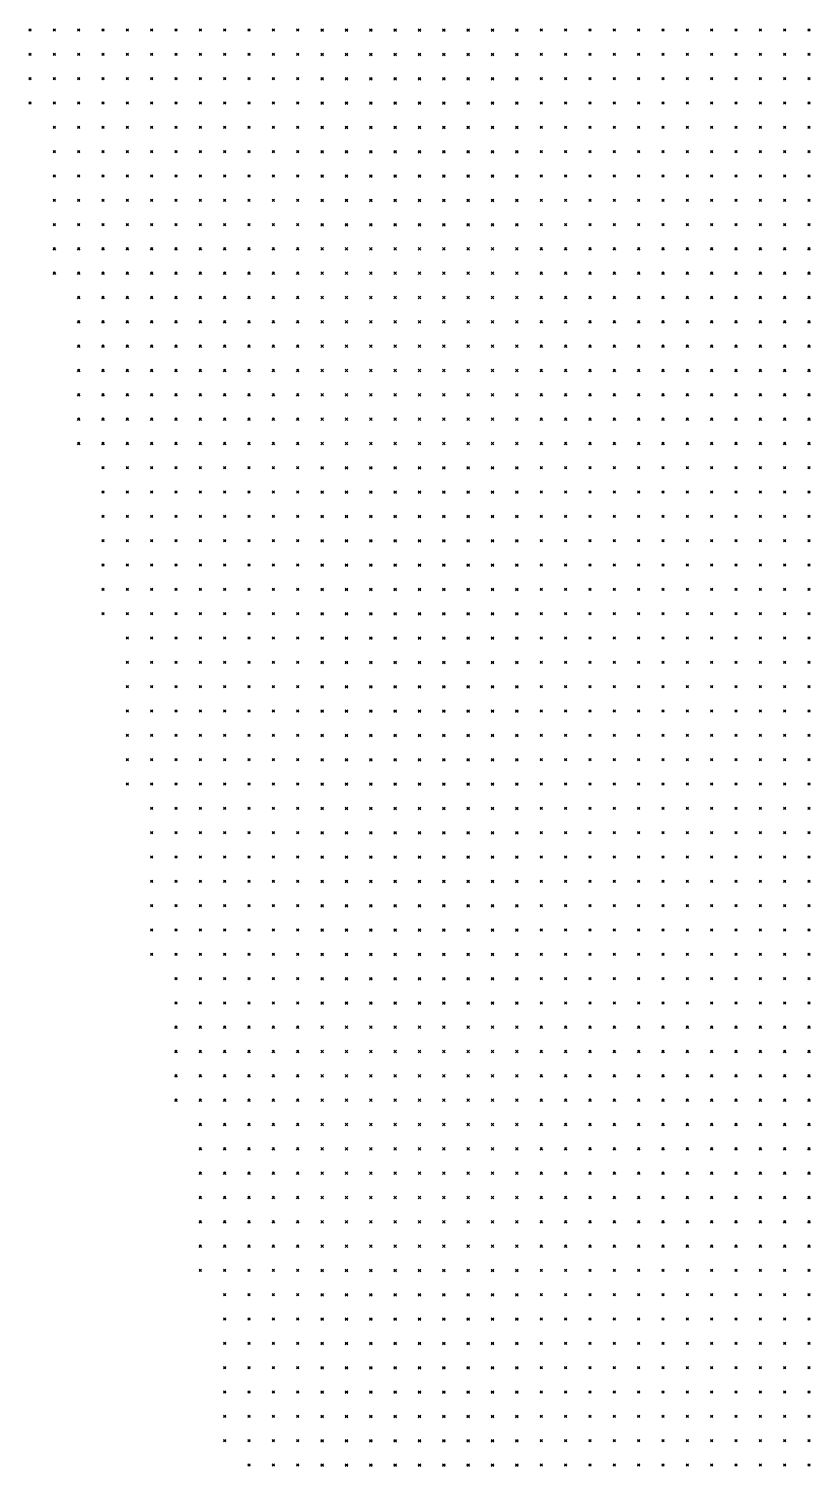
# Model space of a CAD drawing. Header units: metres. Extents: x 441556 to 446409, y 432338 to 461058.
# Drawn here: x 443757.1 to 443853.4, y 445835.1 to 446012.4 of the extents above; entities that cross this region are included whole.
import ezdxf

# ---------------------------------------------------------------- set-up
doc = ezdxf.new("R2010")
doc.units = ezdxf.units.M
doc.header["$MEASUREMENT"] = 0
doc.header["$PDMODE"] = 35
doc.header["$PDSIZE"] = 0.15
doc.layers.add('DTM-NOK-RevN_POINTS', color=91, linetype='Continuous')

msp = doc.modelspace()

# ---------------------------------------------------------------- linework, layer by layer
at = {"layer": 'DTM-NOK-RevN_POINTS'}
for p in [(443757.231, 446012.227, 509.871), (443760.231, 446012.227, 508.743), (443763.23, 446012.227, 507.299), (443766.229, 446012.227, 506.196), (443769.229, 446012.227, 505.015), (443772.228, 446012.227, 503.898), (443775.228, 446012.227, 502.722), (443778.227, 446012.227, 501.663), (443781.226, 446012.227, 500.538), (443784.226, 446012.227, 499.37), (443787.225, 446012.227, 498.247), (443790.224, 446012.227, 497.026), (443793.224, 446012.227, 495.836), (443796.223, 446012.227, 494.493), (443799.222, 446012.227, 492.962), (443802.222, 446012.227, 491.532), (443805.221, 446012.227, 489.977), (443808.221, 446012.227, 488.639), (443811.22, 446012.227, 486.495), (443814.219, 446012.227, 484.876), (443817.219, 446012.227, 482.985), (443820.218, 446012.227, 480.897), (443823.217, 446012.227, 479.196), (443826.217, 446012.227, 477.182), (443829.216, 446012.227, 475.378), (443832.215, 446012.227, 473.137), (443835.215, 446012.227, 471.103), (443838.214, 446012.227, 468.933), (443841.213, 446012.227, 466.57), (443844.213, 446012.227, 464.377), (443847.212, 446012.227, 462.078), (443850.212, 446012.227, 460.236), (443853.211, 446012.227, 458.035), (443757.231, 446009.228, 511.046), (443760.231, 446009.228, 509.607), (443763.23, 446009.228, 508.525), (443766.229, 446009.228, 507.433), (443769.229, 446009.228, 506.096), (443772.228, 446009.228, 505.018), (443775.228, 446009.228, 503.931), (443778.227, 446009.228, 502.755), (443781.226, 446009.228, 501.502), (443784.226, 446009.228, 500.57), (443787.225, 446009.228, 499.245), (443790.224, 446009.228, 497.905), (443793.224, 446009.228, 497.005), (443796.223, 446009.228, 495.258), (443799.222, 446009.228, 493.718), (443802.222, 446009.228, 492.207), (443805.221, 446009.228, 490.577), (443808.221, 446009.228, 488.926), (443811.22, 446009.228, 486.663), (443814.219, 446009.228, 485.121), (443817.219, 446009.228, 483.269), (443820.218, 446009.228, 480.88), (443823.217, 446009.228, 478.934), (443826.217, 446009.228, 477.022), (443829.216, 446009.228, 475.027), (443832.215, 446009.228, 472.675), (443835.215, 446009.228, 470.542), (443838.214, 446009.228, 468.446), (443841.213, 446009.228, 466.093), (443844.213, 446009.228, 463.56), (443847.212, 446009.228, 461.306), (443850.212, 446009.228, 459.38), (443853.211, 446009.228, 457.305), (443757.231, 446006.229, 512.145), (443760.231, 446006.229, 510.664), (443763.23, 446006.229, 509.585), (443766.229, 446006.229, 508.401), (443769.229, 446006.229, 507.219), (443772.228, 446006.229, 506.108), (443775.228, 446006.229, 505.003), (443778.227, 446006.229, 503.886), (443781.226, 446006.229, 502.619), (443784.226, 446006.229, 501.576), (443787.225, 446006.229, 500.472), (443790.224, 446006.229, 498.998), (443793.224, 446006.229, 497.585), (443796.223, 446006.229, 496.061), (443799.222, 446006.229, 494.324), (443802.222, 446006.229, 492.639), (443805.221, 446006.229, 490.912), (443808.221, 446006.229, 489.166), (443811.22, 446006.229, 486.92), (443814.219, 446006.229, 485.383), (443817.219, 446006.229, 483.498), (443820.218, 446006.229, 481.087), (443823.217, 446006.229, 478.966), (443826.217, 446006.229, 476.832), (443829.216, 446006.229, 474.676), (443832.215, 446006.229, 472.268), (443835.215, 446006.229, 470.014), (443838.214, 446006.229, 467.744), (443841.213, 446006.229, 465.209), (443844.213, 446006.229, 462.667), (443847.212, 446006.229, 460.389), (443850.212, 446006.229, 458.515), (443853.211, 446006.229, 456.557), (443757.231, 446003.229, 513.559), (443760.231, 446003.229, 511.793), (443763.23, 446003.229, 510.556), (443766.229, 446003.229, 509.449), (443769.229, 446003.229, 508.33), (443772.228, 446003.229, 507.179), (443775.228, 446003.229, 506.035), (443778.227, 446003.229, 504.945), (443781.226, 446003.229, 503.72), (443784.226, 446003.229, 502.557), (443787.225, 446003.229, 501.325), (443790.224, 446003.229, 499.772), (443793.224, 446003.229, 498.429), (443796.223, 446003.229, 496.91), (443799.222, 446003.229, 495.038), (443802.222, 446003.229, 493.386), (443805.221, 446003.229, 491.506), (443808.221, 446003.229, 489.769), (443811.22, 446003.229, 487.63), (443814.219, 446003.229, 485.487), (443817.219, 446003.229, 483.418), (443820.218, 446003.229, 481.226), (443823.217, 446003.229, 479.025), (443826.217, 446003.229, 476.757), (443829.216, 446003.229, 474.715), (443832.215, 446003.229, 472.035), (443835.215, 446003.229, 469.643), (443838.214, 446003.229, 467.161), (443841.213, 446003.229, 464.519), (443844.213, 446003.229, 462.025), (443847.212, 446003.229, 459.888), (443850.212, 446003.229, 458.216), (443853.211, 446003.229, 456.122), (443760.231, 446000.23, 513.212), (443763.23, 446000.23, 511.887), (443766.229, 446000.23, 510.633), (443769.229, 446000.23, 509.341), (443772.228, 446000.23, 508.205), (443775.228, 446000.23, 506.937), (443778.227, 446000.23, 505.771), (443781.226, 446000.23, 504.63), (443784.226, 446000.23, 503.476), (443787.225, 446000.23, 502.11), (443790.224, 446000.23, 500.657), (443793.224, 446000.23, 499.185), (443796.223, 446000.23, 497.647), (443799.222, 446000.23, 495.781), (443802.222, 446000.23, 494.092), (443805.221, 446000.23, 491.975), (443808.221, 446000.23, 490.077), (443811.22, 446000.23, 488.019), (443814.219, 446000.23, 485.758), (443817.219, 446000.23, 483.553), (443820.218, 446000.23, 481.295), (443823.217, 446000.23, 478.831), (443826.217, 446000.23, 476.622), (443829.216, 446000.23, 474.542), (443832.215, 446000.23, 472.096), (443835.215, 446000.23, 469.536), (443838.214, 446000.23, 466.876), (443841.213, 446000.23, 464.455), (443844.213, 446000.23, 462.376), (443847.212, 446000.23, 460.416), (443850.212, 446000.23, 458.61), (443853.211, 446000.23, 456.52), (443760.231, 445997.231, 514.595), (443763.23, 445997.231, 513.112), (443766.229, 445997.231, 511.934), (443769.229, 445997.231, 510.432), (443772.228, 445997.231, 509.326), (443775.228, 445997.231, 507.865), (443778.227, 445997.231, 506.576), (443781.226, 445997.231, 505.411), (443784.226, 445997.231, 504.274), (443787.225, 445997.231, 502.848), (443790.224, 445997.231, 501.304), (443793.224, 445997.231, 499.915), (443796.223, 445997.231, 498.094), (443799.222, 445997.231, 496.442), (443802.222, 445997.231, 494.737), (443805.221, 445997.231, 492.76), (443808.221, 445997.231, 490.5), (443811.22, 445997.231, 488.261), (443814.219, 445997.231, 486.26), (443817.219, 445997.231, 483.781), (443820.218, 445997.231, 481.503), (443823.217, 445997.231, 479.146), (443826.217, 445997.231, 476.747), (443829.216, 445997.231, 474.704), (443832.215, 445997.231, 472.246), (443835.215, 445997.231, 469.625), (443838.214, 445997.231, 467.103), (443841.213, 445997.231, 464.843), (443844.213, 445997.231, 462.952), (443847.212, 445997.231, 460.844), (443850.212, 445997.231, 458.82), (443853.211, 445997.231, 456.596), (443760.231, 445994.231, 515.494), (443763.23, 445994.231, 514.115), (443766.229, 445994.231, 512.743), (443769.229, 445994.231, 511.398), (443772.228, 445994.231, 510.045), (443775.228, 445994.231, 508.634), (443778.227, 445994.231, 507.387), (443781.226, 445994.231, 506.137), (443784.226, 445994.231, 504.795), (443787.225, 445994.231, 503.289), (443790.224, 445994.231, 501.868), (443793.224, 445994.231, 500.488), (443796.223, 445994.231, 498.899), (443799.222, 445994.231, 497.134), (443802.222, 445994.231, 495.301), (443805.221, 445994.231, 493.113), (443808.221, 445994.231, 491.103), (443811.22, 445994.231, 489.035), (443814.219, 445994.231, 486.511), (443817.219, 445994.231, 484.216), (443820.218, 445994.231, 481.994), (443823.217, 445994.231, 479.462), (443826.217, 445994.231, 476.917), (443829.216, 445994.231, 474.758), (443832.215, 445994.231, 472.171), (443835.215, 445994.231, 469.888), (443838.214, 445994.231, 467.755), (443841.213, 445994.231, 465.503), (443844.213, 445994.231, 463.224), (443847.212, 445994.231, 461.057), (443850.212, 445994.231, 458.939), (443853.211, 445994.231, 456.509), (443760.231, 445991.232, 516.494), (443763.23, 445991.232, 514.933), (443766.229, 445991.232, 513.545), (443769.229, 445991.232, 511.999), (443772.228, 445991.232, 510.707), (443775.228, 445991.232, 509.273), (443778.227, 445991.232, 507.918), (443781.226, 445991.232, 506.828), (443784.226, 445991.232, 505.475), (443787.225, 445991.232, 503.82), (443790.224, 445991.232, 502.22), (443793.224, 445991.232, 500.834), (443796.223, 445991.232, 499.553), (443799.222, 445991.232, 497.641), (443802.222, 445991.232, 495.894), (443805.221, 445991.232, 493.757), (443808.221, 445991.232, 491.624), (443811.22, 445991.232, 489.614), (443814.219, 445991.232, 486.974), (443817.219, 445991.232, 484.8), (443820.218, 445991.232, 482.403), (443823.217, 445991.232, 479.831), (443826.217, 445991.232, 477.032), (443829.216, 445991.232, 474.89), (443832.215, 445991.232, 472.173), (443835.215, 445991.232, 470.114), (443838.214, 445991.232, 467.932), (443841.213, 445991.232, 465.804), (443844.213, 445991.232, 463.636), (443847.212, 445991.232, 461.46), (443850.212, 445991.232, 459.26), (443853.211, 445991.232, 456.775), (443760.231, 445988.232, 517.282), (443763.23, 445988.232, 515.758), (443766.229, 445988.232, 514.278), (443769.229, 445988.232, 512.781), (443772.228, 445988.232, 511.229), (443775.228, 445988.232, 509.762), (443778.227, 445988.232, 508.575), (443781.226, 445988.232, 507.214), (443784.226, 445988.232, 505.804), (443787.225, 445988.232, 504.246), (443790.224, 445988.232, 502.566), (443793.224, 445988.232, 501.197), (443796.223, 445988.232, 499.838), (443799.222, 445988.232, 497.882), (443802.222, 445988.232, 495.941), (443805.221, 445988.232, 494.038), (443808.221, 445988.232, 491.959), (443811.22, 445988.232, 489.517), (443814.219, 445988.232, 487.363), (443817.219, 445988.232, 485.157), (443820.218, 445988.232, 482.605), (443823.217, 445988.232, 479.833), (443826.217, 445988.232, 477.173), (443829.216, 445988.232, 475.067), (443832.215, 445988.232, 472.494), (443835.215, 445988.232, 470.399), (443838.214, 445988.232, 468.162), (443841.213, 445988.232, 466.126), (443844.213, 445988.232, 463.975), (443847.212, 445988.232, 461.591), (443850.212, 445988.232, 459.416), (443853.211, 445988.232, 457.11), (443760.231, 445985.233, 517.917), (443763.23, 445985.233, 516.219), (443766.229, 445985.233, 514.882), (443769.229, 445985.233, 513.269), (443772.228, 445985.233, 511.827), (443775.228, 445985.233, 510.376), (443778.227, 445985.233, 509.08), (443781.226, 445985.233, 507.592), (443784.226, 445985.233, 506.169), (443787.225, 445985.233, 504.665), (443790.224, 445985.233, 502.992), (443793.224, 445985.233, 501.466), (443796.223, 445985.233, 499.799), (443799.222, 445985.233, 497.907), (443802.222, 445985.233, 496.055), (443805.221, 445985.233, 493.838), (443808.221, 445985.233, 491.403), (443811.22, 445985.233, 489.299), (443814.219, 445985.233, 487.392), (443817.219, 445985.233, 485.161), (443820.218, 445985.233, 482.849), (443823.217, 445985.233, 479.951), (443826.217, 445985.233, 477.419), (443829.216, 445985.233, 475.222), (443832.215, 445985.233, 472.695), (443835.215, 445985.233, 470.546), (443838.214, 445985.233, 468.13), (443841.213, 445985.233, 466.239), (443844.213, 445985.233, 464.105), (443847.212, 445985.233, 461.632), (443850.212, 445985.233, 459.489), (443853.211, 445985.233, 457.094), (443760.231, 445982.234, 518.292), (443763.23, 445982.234, 516.724), (443766.229, 445982.234, 515.323), (443769.229, 445982.234, 513.711), (443772.228, 445982.234, 512.357), (443775.228, 445982.234, 510.895), (443778.227, 445982.234, 509.52), (443781.226, 445982.234, 507.798), (443784.226, 445982.234, 506.4), (443787.225, 445982.234, 505.046), (443790.224, 445982.234, 503.286), (443793.224, 445982.234, 501.46), (443796.223, 445982.234, 499.573), (443799.222, 445982.234, 497.954), (443802.222, 445982.234, 496.26), (443805.221, 445982.234, 494.395), (443808.221, 445982.234, 491.609), (443811.22, 445982.234, 489.367), (443814.219, 445982.234, 487.28), (443817.219, 445982.234, 485.147), (443820.218, 445982.234, 482.791), (443823.217, 445982.234, 479.748), (443826.217, 445982.234, 477.595), (443829.216, 445982.234, 475.378), (443832.215, 445982.234, 472.742), (443835.215, 445982.234, 470.464), (443838.214, 445982.234, 468.301), (443841.213, 445982.234, 466.191), (443844.213, 445982.234, 464.053), (443847.212, 445982.234, 461.692), (443850.212, 445982.234, 459.59), (443853.211, 445982.234, 457.185), (443763.23, 445979.234, 517.237), (443766.229, 445979.234, 515.769), (443769.229, 445979.234, 513.992), (443772.228, 445979.234, 512.528), (443775.228, 445979.234, 511.126), (443778.227, 445979.234, 509.735), (443781.226, 445979.234, 508.037), (443784.226, 445979.234, 506.623), (443787.225, 445979.234, 505.286), (443790.224, 445979.234, 503.329), (443793.224, 445979.234, 501.588), (443796.223, 445979.234, 499.233), (443799.222, 445979.234, 497.672), (443802.222, 445979.234, 495.891), (443805.221, 445979.234, 493.728), (443808.221, 445979.234, 491.677), (443811.22, 445979.234, 489.19), (443814.219, 445979.234, 486.852), (443817.219, 445979.234, 484.557), (443820.218, 445979.234, 482.453), (443823.217, 445979.234, 479.763), (443826.217, 445979.234, 477.541), (443829.216, 445979.234, 475.211), (443832.215, 445979.234, 472.702), (443835.215, 445979.234, 470.571), (443838.214, 445979.234, 468.289), (443841.213, 445979.234, 466.02), (443844.213, 445979.234, 463.986), (443847.212, 445979.234, 461.698), (443850.212, 445979.234, 459.482), (443853.211, 445979.234, 457.142), (443763.23, 445976.235, 517.764), (443766.229, 445976.235, 516.078), (443769.229, 445976.235, 514.437), (443772.228, 445976.235, 512.853), (443775.228, 445976.235, 511.259), (443778.227, 445976.235, 509.872), (443781.226, 445976.235, 508.319), (443784.226, 445976.235, 506.853), (443787.225, 445976.235, 505.205), (443790.224, 445976.235, 503.482), (443793.224, 445976.235, 501.615), (443796.223, 445976.235, 499.096), (443799.222, 445976.235, 497.326), (443802.222, 445976.235, 495.259), (443805.221, 445976.235, 492.446), (443808.221, 445976.235, 491.132), (443811.22, 445976.235, 488.648), (443814.219, 445976.235, 486.172), (443817.219, 445976.235, 484.089), (443820.218, 445976.235, 481.924), (443823.217, 445976.235, 479.458), (443826.217, 445976.235, 477.235), (443829.216, 445976.235, 474.874), (443832.215, 445976.235, 472.486), (443835.215, 445976.235, 470.509), (443838.214, 445976.235, 468.345), (443841.213, 445976.235, 465.815), (443844.213, 445976.235, 463.881), (443847.212, 445976.235, 461.599), (443850.212, 445976.235, 459.404), (443853.211, 445976.235, 457.258), (443763.23, 445973.236, 518.071), (443766.229, 445973.236, 516.719), (443769.229, 445973.236, 514.864), (443772.228, 445973.236, 513.239), (443775.228, 445973.236, 511.526), (443778.227, 445973.236, 510.007), (443781.226, 445973.236, 508.332), (443784.226, 445973.236, 506.706), (443787.225, 445973.236, 504.993), (443790.224, 445973.236, 503.391), (443793.224, 445973.236, 501.25), (443796.223, 445973.236, 498.843), (443799.222, 445973.236, 496.894), (443802.222, 445973.236, 494.489), (443805.221, 445973.236, 492.22), (443808.221, 445973.236, 489.953), (443811.22, 445973.236, 488.194), (443814.219, 445973.236, 485.608), (443817.219, 445973.236, 483.369), (443820.218, 445973.236, 481.413), (443823.217, 445973.236, 479.048), (443826.217, 445973.236, 476.675), (443829.216, 445973.236, 474.209), (443832.215, 445973.236, 472.033), (443835.215, 445973.236, 469.935), (443838.214, 445973.236, 467.591), (443841.213, 445973.236, 465.565), (443844.213, 445973.236, 463.602), (443847.212, 445973.236, 461.444), (443850.212, 445973.236, 459.16), (443853.211, 445973.236, 457.036), (443763.23, 445970.236, 518.487), (443766.229, 445970.236, 516.632), (443769.229, 445970.236, 515.011), (443772.228, 445970.236, 513.346), (443775.228, 445970.236, 511.572), (443778.227, 445970.236, 509.69), (443781.226, 445970.236, 508.249), (443784.226, 445970.236, 506.539), (443787.225, 445970.236, 504.755), (443790.224, 445970.236, 502.997), (443793.224, 445970.236, 501.506), (443796.223, 445970.236, 498.979), (443799.222, 445970.236, 496.288), (443802.222, 445970.236, 493.93), (443805.221, 445970.236, 491.409), (443808.221, 445970.236, 489.11), (443811.22, 445970.236, 487.018), (443814.219, 445970.236, 484.973), (443817.219, 445970.236, 482.607), (443820.218, 445970.236, 480.496), (443823.217, 445970.236, 478.348), (443826.217, 445970.236, 475.961), (443829.216, 445970.236, 473.717), (443832.215, 445970.236, 471.548), (443835.215, 445970.236, 469.276), (443838.214, 445970.236, 467.026), (443841.213, 445970.236, 464.986), (443844.213, 445970.236, 462.979), (443847.212, 445970.236, 460.995), (443850.212, 445970.236, 458.843), (443853.211, 445970.236, 456.64), (443763.23, 445967.237, 518.493), (443766.229, 445967.237, 516.933), (443769.229, 445967.237, 514.674), (443772.228, 445967.237, 513.013), (443775.228, 445967.237, 511.399), (443778.227, 445967.237, 509.821), (443781.226, 445967.237, 508.036), (443784.226, 445967.237, 506.265), (443787.225, 445967.237, 504.553), (443790.224, 445967.237, 502.78), (443793.224, 445967.237, 500.987), (443796.223, 445967.237, 498.535), (443799.222, 445967.237, 496.157), (443802.222, 445967.237, 493.293), (443805.221, 445967.237, 490.734), (443808.221, 445967.237, 488.664), (443811.22, 445967.237, 486.701), (443814.219, 445967.237, 484.77), (443817.219, 445967.237, 482.392), (443820.218, 445967.237, 479.913), (443823.217, 445967.237, 477.801), (443826.217, 445967.237, 475.37), (443829.216, 445967.237, 473.087), (443832.215, 445967.237, 470.938), (443835.215, 445967.237, 468.913), (443838.214, 445967.237, 466.586), (443841.213, 445967.237, 464.613), (443844.213, 445967.237, 462.361), (443847.212, 445967.237, 460.226), (443850.212, 445967.237, 458.158), (443853.211, 445967.237, 455.893), (443763.23, 445964.238, 517.968), (443766.229, 445964.238, 516.271), (443769.229, 445964.238, 514.346), (443772.228, 445964.238, 512.76), (443775.228, 445964.238, 511.241), (443778.227, 445964.238, 509.682), (443781.226, 445964.238, 507.851), (443784.226, 445964.238, 506.1), (443787.225, 445964.238, 504.461), (443790.224, 445964.238, 502.708), (443793.224, 445964.238, 500.417), (443796.223, 445964.238, 498.216), (443799.222, 445964.238, 495.866), (443802.222, 445964.238, 492.873), (443805.221, 445964.238, 490.257), (443808.221, 445964.238, 488.452), (443811.22, 445964.238, 486.713), (443814.219, 445964.238, 484.38), (443817.219, 445964.238, 481.71), (443820.218, 445964.238, 479.134), (443823.217, 445964.238, 477.285), (443826.217, 445964.238, 474.72), (443829.216, 445964.238, 472.522), (443832.215, 445964.238, 470.585), (443835.215, 445964.238, 468.584), (443838.214, 445964.238, 466.174), (443841.213, 445964.238, 463.915), (443844.213, 445964.238, 461.626), (443847.212, 445964.238, 459.155), (443850.212, 445964.238, 456.878), (443853.211, 445964.238, 454.555), (443763.23, 445961.238, 517.294), (443766.229, 445961.238, 515.862), (443769.229, 445961.238, 514.329), (443772.228, 445961.238, 512.644), (443775.228, 445961.238, 510.913), (443778.227, 445961.238, 509.334), (443781.226, 445961.238, 507.717), (443784.226, 445961.238, 506.038), (443787.225, 445961.238, 504.507), (443790.224, 445961.238, 502.846), (443793.224, 445961.238, 500.347), (443796.223, 445961.238, 498.396), (443799.222, 445961.238, 496.078), (443802.222, 445961.238, 493.639), (443805.221, 445961.238, 490.933), (443808.221, 445961.238, 488.897), (443811.22, 445961.238, 486.778), (443814.219, 445961.238, 484.466), (443817.219, 445961.238, 482.012), (443820.218, 445961.238, 479.291), (443823.217, 445961.238, 477.35), (443826.217, 445961.238, 474.388), (443829.216, 445961.238, 472.165), (443832.215, 445961.238, 470.17), (443835.215, 445961.238, 468.096), (443838.214, 445961.238, 465.465), (443841.213, 445961.238, 463.184), (443844.213, 445961.238, 460.826), (443847.212, 445961.238, 458.285), (443850.212, 445961.238, 455.992), (443853.211, 445961.238, 453.638), (443766.229, 445958.239, 515.517), (443769.229, 445958.239, 514.062), (443772.228, 445958.239, 512.59), (443775.228, 445958.239, 510.724), (443778.227, 445958.239, 509.191), (443781.226, 445958.239, 507.617), (443784.226, 445958.239, 506.066), (443787.225, 445958.239, 504.539), (443790.224, 445958.239, 502.774), (443793.224, 445958.239, 500.707), (443796.223, 445958.239, 498.878), (443799.222, 445958.239, 497.122), (443802.222, 445958.239, 495.005), (443805.221, 445958.239, 492.293), (443808.221, 445958.239, 490.687), (443811.22, 445958.239, 489.118), (443814.219, 445958.239, 484.533), (443817.219, 445958.239, 482.756), (443820.218, 445958.239, 479.801), (443823.217, 445958.239, 477.468), (443826.217, 445958.239, 474.79), (443829.216, 445958.239, 472.242), (443832.215, 445958.239, 469.948), (443835.215, 445958.239, 467.73), (443838.214, 445958.239, 465.244), (443841.213, 445958.239, 462.851), (443844.213, 445958.239, 460.689), (443847.212, 445958.239, 458.198), (443850.212, 445958.239, 455.867), (443853.211, 445958.239, 453.511), (443766.229, 445955.24, 515.137), (443769.229, 445955.24, 513.661), (443772.228, 445955.24, 512.221), (443775.228, 445955.24, 510.741), (443778.227, 445955.24, 509.351), (443781.226, 445955.24, 508.006), (443784.226, 445955.24, 506.541), (443787.225, 445955.24, 505.17), (443790.224, 445955.24, 503.803), (443793.224, 445955.24, 501.901), (443796.223, 445955.24, 499.637), (443799.222, 445955.24, 497.848), (443802.222, 445955.24, 496.168), (443805.221, 445955.24, 494.207), (443808.221, 445955.24, 492.11), (443811.22, 445955.24, 490.26), (443814.219, 445955.24, 487.616), (443817.219, 445955.24, 483.418), (443820.218, 445955.24, 481.143), (443823.217, 445955.24, 478.167), (443826.217, 445955.24, 475.425), (443829.216, 445955.24, 472.742), (443832.215, 445955.24, 470.173), (443835.215, 445955.24, 468.122), (443838.214, 445955.24, 465.359), (443841.213, 445955.24, 462.95), (443844.213, 445955.24, 460.626), (443847.212, 445955.24, 458.257), (443850.212, 445955.24, 455.946), (443853.211, 445955.24, 453.703), (443766.229, 445952.24, 514.734), (443769.229, 445952.24, 513.636), (443772.228, 445952.24, 512.646), (443775.228, 445952.24, 511.432), (443778.227, 445952.24, 510.198), (443781.226, 445952.24, 508.663), (443784.226, 445952.24, 507.265), (443787.225, 445952.24, 505.715), (443790.224, 445952.24, 504.611), (443793.224, 445952.24, 502.93), (443796.223, 445952.24, 500.349), (443799.222, 445952.24, 498.484), (443802.222, 445952.24, 497.014), (443805.221, 445952.24, 495.077), (443808.221, 445952.24, 493.106), (443811.22, 445952.24, 490.721), (443814.219, 445952.24, 487.411), (443817.219, 445952.24, 484.454), (443820.218, 445952.24, 482.064), (443823.217, 445952.24, 478.867), (443826.217, 445952.24, 476.265), (443829.216, 445952.24, 473.304), (443832.215, 445952.24, 470.624), (443835.215, 445952.24, 468.312), (443838.214, 445952.24, 465.661), (443841.213, 445952.24, 463.344), (443844.213, 445952.24, 460.939), (443847.212, 445952.24, 458.486), (443850.212, 445952.24, 456.215), (443853.211, 445952.24, 453.921), (443766.229, 445949.241, 515.385), (443769.229, 445949.241, 514.6), (443772.228, 445949.241, 513.449), (443775.228, 445949.241, 512.251), (443778.227, 445949.241, 511.22), (443781.226, 445949.241, 510.063), (443784.226, 445949.241, 508.679), (443787.225, 445949.241, 506.899), (443790.224, 445949.241, 505.515), (443793.224, 445949.241, 503.605), (443796.223, 445949.241, 501.22), (443799.222, 445949.241, 499.647), (443802.222, 445949.241, 497.813), (443805.221, 445949.241, 495.766), (443808.221, 445949.241, 493.97), (443811.22, 445949.241, 491.218), (443814.219, 445949.241, 488.149), (443817.219, 445949.241, 484.753), (443820.218, 445949.241, 482.034), (443823.217, 445949.241, 479.125), (443826.217, 445949.241, 476.905), (443829.216, 445949.241, 474.211), (443832.215, 445949.241, 471.095), (443835.215, 445949.241, 468.338), (443838.214, 445949.241, 466.091), (443841.213, 445949.241, 463.719), (443844.213, 445949.241, 461.441), (443847.212, 445949.241, 458.71), (443850.212, 445949.241, 456.391), (443853.211, 445949.241, 453.846), (443766.229, 445946.241, 516.785), (443769.229, 445946.241, 516.358), (443772.228, 445946.241, 515.424), (443775.228, 445946.241, 513.588), (443778.227, 445946.241, 512.694), (443781.226, 445946.241, 511.488), (443784.226, 445946.241, 510.129), (443787.225, 445946.241, 508.418), (443790.224, 445946.241, 506.796), (443793.224, 445946.241, 504.885), (443796.223, 445946.241, 502.653), (443799.222, 445946.241, 500.582), (443802.222, 445946.241, 498.578), (443805.221, 445946.241, 496.506), (443808.221, 445946.241, 494.816), (443811.22, 445946.241, 492.069), (443814.219, 445946.241, 488.71), (443817.219, 445946.241, 485.498), (443820.218, 445946.241, 482.612), (443823.217, 445946.241, 479.327), (443826.217, 445946.241, 477.159), (443829.216, 445946.241, 474.724), (443832.215, 445946.241, 471.694), (443835.215, 445946.241, 468.979), (443838.214, 445946.241, 466.401), (443841.213, 445946.241, 463.979), (443844.213, 445946.241, 461.485), (443847.212, 445946.241, 458.925), (443850.212, 445946.241, 456.81), (443853.211, 445946.241, 454.264), (443766.229, 445943.242, 518.406), (443769.229, 445943.242, 517.767), (443772.228, 445943.242, 516.975), (443775.228, 445943.242, 515.495), (443778.227, 445943.242, 514.356), (443781.226, 445943.242, 513.056), (443784.226, 445943.242, 511.523), (443787.225, 445943.242, 509.626), (443790.224, 445943.242, 507.864), (443793.224, 445943.242, 505.97), (443796.223, 445943.242, 504.066), (443799.222, 445943.242, 501.472), (443802.222, 445943.242, 499.453), (443805.221, 445943.242, 497.649), (443808.221, 445943.242, 495.371), (443811.22, 445943.242, 493.195), (443814.219, 445943.242, 490.628), (443817.219, 445943.242, 486.741), (443820.218, 445943.242, 483.448), (443823.217, 445943.242, 480.747), (443826.217, 445943.242, 477.18), (443829.216, 445943.242, 475.004), (443832.215, 445943.242, 471.901), (443835.215, 445943.242, 469.273), (443838.214, 445943.242, 466.609), (443841.213, 445943.242, 464.025), (443844.213, 445943.242, 461.469), (443847.212, 445943.242, 458.951), (443850.212, 445943.242, 456.778), (443853.211, 445943.242, 454.193), (443766.229, 445940.243, 519.512), (443769.229, 445940.243, 518.89), (443772.228, 445940.243, 517.905), (443775.228, 445940.243, 516.732), (443778.227, 445940.243, 515.584), (443781.226, 445940.243, 514.133), (443784.226, 445940.243, 512.426), (443787.225, 445940.243, 510.584), (443790.224, 445940.243, 508.634), (443793.224, 445940.243, 506.56), (443796.223, 445940.243, 504.58), (443799.222, 445940.243, 502.469), (443802.222, 445940.243, 500.202), (443805.221, 445940.243, 498.027), (443808.221, 445940.243, 496.008), (443811.22, 445940.243, 493.442), (443814.219, 445940.243, 490.874), (443817.219, 445940.243, 487.05), (443820.218, 445940.243, 484.42), (443823.217, 445940.243, 480.967), (443826.217, 445940.243, 477.303), (443829.216, 445940.243, 475.102), (443832.215, 445940.243, 472.361), (443835.215, 445940.243, 469.594), (443838.214, 445940.243, 466.681), (443841.213, 445940.243, 464.006), (443844.213, 445940.243, 461.546), (443847.212, 445940.243, 458.805), (443850.212, 445940.243, 456.419), (443853.211, 445940.243, 453.87), (443769.229, 445937.243, 519.737), (443772.228, 445937.243, 518.708), (443775.228, 445937.243, 517.543), (443778.227, 445937.243, 516.341), (443781.226, 445937.243, 514.723), (443784.226, 445937.243, 513.142), (443787.225, 445937.243, 511.412), (443790.224, 445937.243, 509.227), (443793.224, 445937.243, 507.481), (443796.223, 445937.243, 505.007), (443799.222, 445937.243, 502.62), (443802.222, 445937.243, 500.707), (443805.221, 445937.243, 498.577), (443808.221, 445937.243, 496.506), (443811.22, 445937.243, 494.149), (443814.219, 445937.243, 491.496), (443817.219, 445937.243, 488.004), (443820.218, 445937.243, 484.857), (443823.217, 445937.243, 481.503), (443826.217, 445937.243, 478.082), (443829.216, 445937.243, 476.068), (443832.215, 445937.243, 473.047), (443835.215, 445937.243, 470.108), (443838.214, 445937.243, 467.021), (443841.213, 445937.243, 464.351), (443844.213, 445937.243, 461.564), (443847.212, 445937.243, 458.709), (443850.212, 445937.243, 456.1), (443853.211, 445937.243, 453.327), (443769.229, 445934.244, 520.481), (443772.228, 445934.244, 519.341), (443775.228, 445934.244, 518.038), (443778.227, 445934.244, 516.486), (443781.226, 445934.244, 514.889), (443784.226, 445934.244, 513.429), (443787.225, 445934.244, 511.8), (443790.224, 445934.244, 509.95), (443793.224, 445934.244, 508.301), (443796.223, 445934.244, 505.311), (443799.222, 445934.244, 502.748), (443802.222, 445934.244, 500.745), (443805.221, 445934.244, 498.716), (443808.221, 445934.244, 496.58), (443811.22, 445934.244, 494.321), (443814.219, 445934.244, 491.576), (443817.219, 445934.244, 488.923), (443820.218, 445934.244, 485.864), (443823.217, 445934.244, 482.758), (443826.217, 445934.244, 479.631), (443829.216, 445934.244, 476.886), (443832.215, 445934.244, 472.983), (443835.215, 445934.244, 470.099), (443838.214, 445934.244, 467.335), (443841.213, 445934.244, 464.36), (443844.213, 445934.244, 461.441), (443847.212, 445934.244, 458.591), (443850.212, 445934.244, 455.895), (443853.211, 445934.244, 453.093), (443769.229, 445931.245, 520.785), (443772.228, 445931.245, 519.517), (443775.228, 445931.245, 517.995), (443778.227, 445931.245, 516.302), (443781.226, 445931.245, 514.7), (443784.226, 445931.245, 513.038), (443787.225, 445931.245, 511.346), (443790.224, 445931.245, 509.619), (443793.224, 445931.245, 507.974), (443796.223, 445931.245, 505.483), (443799.222, 445931.245, 502.982), (443802.222, 445931.245, 500.78), (443805.221, 445931.245, 498.568), (443808.221, 445931.245, 496.521), (443811.22, 445931.245, 494.577), (443814.219, 445931.245, 491.922), (443817.219, 445931.245, 489.084), (443820.218, 445931.245, 486.683), (443823.217, 445931.245, 484.153), (443826.217, 445931.245, 480.425), (443829.216, 445931.245, 476.717), (443832.215, 445931.245, 473.468), (443835.215, 445931.245, 470.221), (443838.214, 445931.245, 467.414), (443841.213, 445931.245, 464.741), (443844.213, 445931.245, 461.773), (443847.212, 445931.245, 458.597), (443850.212, 445931.245, 455.721), (443853.211, 445931.245, 452.776), (443769.229, 445928.245, 520.5), (443772.228, 445928.245, 518.974), (443775.228, 445928.245, 517.262), (443778.227, 445928.245, 515.522), (443781.226, 445928.245, 513.929), (443784.226, 445928.245, 512.316), (443787.225, 445928.245, 510.65), (443790.224, 445928.245, 508.928), (443793.224, 445928.245, 507.166), (443796.223, 445928.245, 504.964), (443799.222, 445928.245, 502.65), (443802.222, 445928.245, 500.245), (443805.221, 445928.245, 497.78), (443808.221, 445928.245, 495.863), (443811.22, 445928.245, 494.101), (443814.219, 445928.245, 492.23), (443817.219, 445928.245, 489.475), (443820.218, 445928.245, 486.94), (443823.217, 445928.245, 484.13), (443826.217, 445928.245, 480.538), (443829.216, 445928.245, 477.526), (443832.215, 445928.245, 474.332), (443835.215, 445928.245, 470.489), (443838.214, 445928.245, 467.163), (443841.213, 445928.245, 464.815), (443844.213, 445928.245, 462.279), (443847.212, 445928.245, 458.674), (443850.212, 445928.245, 455.775), (443853.211, 445928.245, 453.047), (443769.229, 445925.246, 520.135), (443772.228, 445925.246, 518.415), (443775.228, 445925.246, 516.432), (443778.227, 445925.246, 514.586), (443781.226, 445925.246, 512.775), (443784.226, 445925.246, 511.013), (443787.225, 445925.246, 509.462), (443790.224, 445925.246, 507.838), (443793.224, 445925.246, 505.991), (443796.223, 445925.246, 503.834), (443799.222, 445925.246, 501.953), (443802.222, 445925.246, 499.489), (443805.221, 445925.246, 497.351), (443808.221, 445925.246, 495.351), (443811.22, 445925.246, 493.246), (443814.219, 445925.246, 491.336), (443817.219, 445925.246, 489.304), (443820.218, 445925.246, 487.192), (443823.217, 445925.246, 484.346), (443826.217, 445925.246, 480.856), (443829.216, 445925.246, 476.829), (443832.215, 445925.246, 473.289), (443835.215, 445925.246, 470.25), (443838.214, 445925.246, 467.014), (443841.213, 445925.246, 464.619), (443844.213, 445925.246, 462.036), (443847.212, 445925.246, 458.871), (443850.212, 445925.246, 456.009), (443853.211, 445925.246, 453.166), (443769.229, 445922.247, 518.628), (443772.228, 445922.247, 517.212), (443775.228, 445922.247, 515.307), (443778.227, 445922.247, 513.291), (443781.226, 445922.247, 511.416), (443784.226, 445922.247, 509.714), (443787.225, 445922.247, 508.059), (443790.224, 445922.247, 506.439), (443793.224, 445922.247, 504.532), (443796.223, 445922.247, 502.634), (443799.222, 445922.247, 500.877), (443802.222, 445922.247, 498.367), (443805.221, 445922.247, 496.473), (443808.221, 445922.247, 494.049), (443811.22, 445922.247, 491.834), (443814.219, 445922.247, 489.804), (443817.219, 445922.247, 487.956), (443820.218, 445922.247, 486.148), (443823.217, 445922.247, 482.604), (443826.217, 445922.247, 480.382), (443829.216, 445922.247, 476.823), (443832.215, 445922.247, 473.398), (443835.215, 445922.247, 470.368), (443838.214, 445922.247, 466.948), (443841.213, 445922.247, 464.571), (443844.213, 445922.247, 462.133), (443847.212, 445922.247, 459.315), (443850.212, 445922.247, 456.522), (443853.211, 445922.247, 453.484), (443769.229, 445919.247, 517.126), (443772.228, 445919.247, 515.734), (443775.228, 445919.247, 513.996), (443778.227, 445919.247, 512.003), (443781.226, 445919.247, 509.626), (443784.226, 445919.247, 508.182), (443787.225, 445919.247, 506.48), (443790.224, 445919.247, 504.817), (443793.224, 445919.247, 503.259), (443796.223, 445919.247, 500.993), (443799.222, 445919.247, 499.053), (443802.222, 445919.247, 496.577), (443805.221, 445919.247, 494.705), (443808.221, 445919.247, 492.611), (443811.22, 445919.247, 490.554), (443814.219, 445919.247, 488.014), (443817.219, 445919.247, 485.92), (443820.218, 445919.247, 483.809), (443823.217, 445919.247, 480.437), (443826.217, 445919.247, 478.505), (443829.216, 445919.247, 475.663), (443832.215, 445919.247, 473.652), (443835.215, 445919.247, 470.298), (443838.214, 445919.247, 467.14), (443841.213, 445919.247, 464.495), (443844.213, 445919.247, 462.253), (443847.212, 445919.247, 459.451), (443850.212, 445919.247, 456.779), (443853.211, 445919.247, 453.863), (443772.228, 445916.248, 513.752), (443775.228, 445916.248, 511.766), (443778.227, 445916.248, 509.898), (443781.226, 445916.248, 507.882), (443784.226, 445916.248, 506.125), (443787.225, 445916.248, 504.297), (443790.224, 445916.248, 502.979), (443793.224, 445916.248, 501.435), (443796.223, 445916.248, 499.166), (443799.222, 445916.248, 497.082), (443802.222, 445916.248, 495.003), (443805.221, 445916.248, 493.006), (443808.221, 445916.248, 490.921), (443811.22, 445916.248, 488.768), (443814.219, 445916.248, 486.632), (443817.219, 445916.248, 484.256), (443820.218, 445916.248, 481.78), (443823.217, 445916.248, 479.192), (443826.217, 445916.248, 476.19), (443829.216, 445916.248, 474.707), (443832.215, 445916.248, 473.046), (443835.215, 445916.248, 469.736), (443838.214, 445916.248, 467.392), (443841.213, 445916.248, 464.527), (443844.213, 445916.248, 462.224), (443847.212, 445916.248, 459.523), (443850.212, 445916.248, 456.812), (443853.211, 445916.248, 454.164), (443772.228, 445913.248, 511.649), (443775.228, 445913.248, 509.919), (443778.227, 445913.248, 507.99), (443781.226, 445913.248, 506.19), (443784.226, 445913.248, 504.463), (443787.225, 445913.248, 502.94), (443790.224, 445913.248, 501.289), (443793.224, 445913.248, 499.428), (443796.223, 445913.248, 497.584), (443799.222, 445913.248, 495.594), (443802.222, 445913.248, 493.532), (443805.221, 445913.248, 491.563), (443808.221, 445913.248, 489.091), (443811.22, 445913.248, 487.069), (443814.219, 445913.248, 484.959), (443817.219, 445913.248, 482.516), (443820.218, 445913.248, 480.3), (443823.217, 445913.248, 477.297), (443826.217, 445913.248, 474.666), (443829.216, 445913.248, 472.616), (443832.215, 445913.248, 470.856), (443835.215, 445913.248, 468.635), (443838.214, 445913.248, 466.751), (443841.213, 445913.248, 464.121), (443844.213, 445913.248, 461.706), (443847.212, 445913.248, 459.233), (443850.212, 445913.248, 456.568), (443853.211, 445913.248, 453.897), (443772.228, 445910.249, 509.674), (443775.228, 445910.249, 507.753), (443778.227, 445910.249, 506.079), (443781.226, 445910.249, 504.595), (443784.226, 445910.249, 502.733), (443787.225, 445910.249, 501.257), (443790.224, 445910.249, 499.593), (443793.224, 445910.249, 497.667), (443796.223, 445910.249, 495.705), (443799.222, 445910.249, 493.969), (443802.222, 445910.249, 491.708), (443805.221, 445910.249, 489.534), (443808.221, 445910.249, 487.167), (443811.22, 445910.249, 485.049), (443814.219, 445910.249, 483.077), (443817.219, 445910.249, 480.826), (443820.218, 445910.249, 478.75), (443823.217, 445910.249, 475.497), (443826.217, 445910.249, 473.217), (443829.216, 445910.249, 470.76), (443832.215, 445910.249, 468.832), (443835.215, 445910.249, 466.386), (443838.214, 445910.249, 464.907), (443841.213, 445910.249, 462.962), (443844.213, 445910.249, 461.184), (443847.212, 445910.249, 458.775), (443850.212, 445910.249, 456.437), (443853.211, 445910.249, 453.02), (443772.228, 445907.25, 507.829), (443775.228, 445907.25, 505.921), (443778.227, 445907.25, 504.074), (443781.226, 445907.25, 502.551), (443784.226, 445907.25, 500.863), (443787.225, 445907.25, 499.385), (443790.224, 445907.25, 497.818), (443793.224, 445907.25, 496.011), (443796.223, 445907.25, 493.806), (443799.222, 445907.25, 491.894), (443802.222, 445907.25, 490.303), (443805.221, 445907.25, 487.571), (443808.221, 445907.25, 485.031), (443811.22, 445907.25, 483.116), (443814.219, 445907.25, 481.2), (443817.219, 445907.25, 479.226), (443820.218, 445907.25, 476.848), (443823.217, 445907.25, 474.551), (443826.217, 445907.25, 472.206), (443829.216, 445907.25, 469.277), (443832.215, 445907.25, 467.027), (443835.215, 445907.25, 464.995), (443838.214, 445907.25, 463.401), (443841.213, 445907.25, 461.707), (443844.213, 445907.25, 460.116), (443847.212, 445907.25, 458.218), (443850.212, 445907.25, 456.41), (443853.211, 445907.25, 452.603), (443772.228, 445904.25, 506.18), (443775.228, 445904.25, 504.097), (443778.227, 445904.25, 502.221), (443781.226, 445904.25, 500.457), (443784.226, 445904.25, 498.991), (443787.225, 445904.25, 497.544), (443790.224, 445904.25, 496.19), (443793.224, 445904.25, 494.592), (443796.223, 445904.25, 491.666), (443799.222, 445904.25, 489.503), (443802.222, 445904.25, 487.886), (443805.221, 445904.25, 484.97), (443808.221, 445904.25, 482.864), (443811.22, 445904.25, 481.107), (443814.219, 445904.25, 479.407), (443817.219, 445904.25, 477.285), (443820.218, 445904.25, 475.318), (443823.217, 445904.25, 473.609), (443826.217, 445904.25, 470.208), (443829.216, 445904.25, 467.822), (443832.215, 445904.25, 465.27), (443835.215, 445904.25, 463.529), (443838.214, 445904.25, 461.785), (443841.213, 445904.25, 460.217), (443844.213, 445904.25, 458.797), (443847.212, 445904.25, 456.894), (443850.212, 445904.25, 454.751), (443853.211, 445904.25, 451.552), (443772.228, 445901.251, 504.552), (443775.228, 445901.251, 502.373), (443778.227, 445901.251, 500.631), (443781.226, 445901.251, 498.358), (443784.226, 445901.251, 496.734), (443787.225, 445901.251, 495.316), (443790.224, 445901.251, 494.036), (443793.224, 445901.251, 492.409), (443796.223, 445901.251, 489.695), (443799.222, 445901.251, 487.531), (443802.222, 445901.251, 485.252), (443805.221, 445901.251, 483.139), (443808.221, 445901.251, 480.704), (443811.22, 445901.251, 479.117), (443814.219, 445901.251, 477.283), (443817.219, 445901.251, 475.714), (443820.218, 445901.251, 473.785), (443823.217, 445901.251, 471.547), (443826.217, 445901.251, 469.008), (443829.216, 445901.251, 466.514), (443832.215, 445901.251, 463.872), (443835.215, 445901.251, 462.05), (443838.214, 445901.251, 460.192), (443841.213, 445901.251, 458.542), (443844.213, 445901.251, 456.647), (443847.212, 445901.251, 454.77), (443850.212, 445901.251, 452.09), (443853.211, 445901.251, 449.887), (443772.228, 445898.252, 502.618), (443775.228, 445898.252, 500.3), (443778.227, 445898.252, 498.409), (443781.226, 445898.252, 496.244), (443784.226, 445898.252, 494.624), (443787.225, 445898.252, 493.362), (443790.224, 445898.252, 491.667), (443793.224, 445898.252, 490.045), (443796.223, 445898.252, 487.057), (443799.222, 445898.252, 485.272), (443802.222, 445898.252, 483.167), (443805.221, 445898.252, 481.229), (443808.221, 445898.252, 478.962), (443811.22, 445898.252, 476.661), (443814.219, 445898.252, 475.559), (443817.219, 445898.252, 474.23), (443820.218, 445898.252, 471.861), (443823.217, 445898.252, 469.778), (443826.217, 445898.252, 467.807), (443829.216, 445898.252, 465.081), (443832.215, 445898.252, 462.502), (443835.215, 445898.252, 460.709), (443838.214, 445898.252, 458.891), (443841.213, 445898.252, 456.802), (443844.213, 445898.252, 455.224), (443847.212, 445898.252, 452.579), (443850.212, 445898.252, 450.537), (443853.211, 445898.252, 448.508), (443775.228, 445895.252, 498.329), (443778.227, 445895.252, 496.392), (443781.226, 445895.252, 493.802), (443784.226, 445895.252, 492.222), (443787.225, 445895.252, 490.833), (443790.224, 445895.252, 489.003), (443793.224, 445895.252, 486.791), (443796.223, 445895.252, 484.142), (443799.222, 445895.252, 482.656), (443802.222, 445895.252, 480.783), (443805.221, 445895.252, 478.766), (443808.221, 445895.252, 476.574), (443811.22, 445895.252, 475.015), (443814.219, 445895.252, 473.491), (443817.219, 445895.252, 471.421), (443820.218, 445895.252, 469.757), (443823.217, 445895.252, 467.923), (443826.217, 445895.252, 466.126), (443829.216, 445895.252, 464.107), (443832.215, 445895.252, 461.681), (443835.215, 445895.252, 459.398), (443838.214, 445895.252, 457.237), (443841.213, 445895.252, 455.033), (443844.213, 445895.252, 453.108), (443847.212, 445895.252, 451.208), (443850.212, 445895.252, 449.293), (443853.211, 445895.252, 447.096), (443775.228, 445892.253, 495.913), (443778.227, 445892.253, 494.112), (443781.226, 445892.253, 491.94), (443784.226, 445892.253, 490.126), (443787.225, 445892.253, 488.755), (443790.224, 445892.253, 486.494), (443793.224, 445892.253, 484.094), (443796.223, 445892.253, 482.305), (443799.222, 445892.253, 480.685), (443802.222, 445892.253, 478.804), (443805.221, 445892.253, 476.367), (443808.221, 445892.253, 475.249), (443811.22, 445892.253, 473.401), (443814.219, 445892.253, 471.205), (443817.219, 445892.253, 469.789), (443820.218, 445892.253, 467.932), (443823.217, 445892.253, 466.262), (443826.217, 445892.253, 464.409), (443829.216, 445892.253, 462.356), (443832.215, 445892.253, 460.146), (443835.215, 445892.253, 458.189), (443838.214, 445892.253, 456.121), (443841.213, 445892.253, 453.522), (443844.213, 445892.253, 451.733), (443847.212, 445892.253, 449.836), (443850.212, 445892.253, 448.171), (443853.211, 445892.253, 446.009), (443775.228, 445889.254, 494.443), (443778.227, 445889.254, 492.371), (443781.226, 445889.254, 490.227), (443784.226, 445889.254, 488.182), (443787.225, 445889.254, 486.605), (443790.224, 445889.254, 484.55), (443793.224, 445889.254, 482.514), (443796.223, 445889.254, 480.724), (443799.222, 445889.254, 479.271), (443802.222, 445889.254, 477.035), (443805.221, 445889.254, 475.33), (443808.221, 445889.254, 473.477), (443811.22, 445889.254, 471.237), (443814.219, 445889.254, 469.461), (443817.219, 445889.254, 467.594), (443820.218, 445889.254, 465.857), (443823.217, 445889.254, 464.095), (443826.217, 445889.254, 462.43), (443829.216, 445889.254, 460.345), (443832.215, 445889.254, 458.592), (443835.215, 445889.254, 456.723), (443838.214, 445889.254, 454.805), (443841.213, 445889.254, 452.751), (443844.213, 445889.254, 451.103), (443847.212, 445889.254, 449.474), (443850.212, 445889.254, 447.915), (443853.211, 445889.254, 446.261), (443775.228, 445886.254, 492.876), (443778.227, 445886.254, 490.932), (443781.226, 445886.254, 489.054), (443784.226, 445886.254, 487.104), (443787.225, 445886.254, 485.456), (443790.224, 445886.254, 483.618), (443793.224, 445886.254, 481.771), (443796.223, 445886.254, 479.82), (443799.222, 445886.254, 477.983), (443802.222, 445886.254, 476.338), (443805.221, 445886.254, 474.643), (443808.221, 445886.254, 472.649), (443811.22, 445886.254, 470.422), (443814.219, 445886.254, 469.031), (443817.219, 445886.254, 467.177), (443820.218, 445886.254, 465.312), (443823.217, 445886.254, 463.341), (443826.217, 445886.254, 461.688), (443829.216, 445886.254, 459.792), (443832.215, 445886.254, 458.396), (443835.215, 445886.254, 456.821), (443838.214, 445886.254, 455.155), (443841.213, 445886.254, 453.32), (443844.213, 445886.254, 451.947), (443847.212, 445886.254, 450.649), (443850.212, 445886.254, 449.552), (443853.211, 445886.254, 448.325), (443775.228, 445883.255, 492.327), (443778.227, 445883.255, 490.458), (443781.226, 445883.255, 488.781), (443784.226, 445883.255, 487.092), (443787.225, 445883.255, 485.581), (443790.224, 445883.255, 484.229), (443793.224, 445883.255, 482.742), (443796.223, 445883.255, 480.604), (443799.222, 445883.255, 478.799), (443802.222, 445883.255, 476.795), (443805.221, 445883.255, 475.092), (443808.221, 445883.255, 473.457), (443811.22, 445883.255, 471.715), (443814.219, 445883.255, 470.057), (443817.219, 445883.255, 468.564), (443820.218, 445883.255, 465.902), (443823.217, 445883.255, 464.118), (443826.217, 445883.255, 462.43), (443829.216, 445883.255, 461.223), (443832.215, 445883.255, 459.923), (443835.215, 445883.255, 458.229), (443838.214, 445883.255, 456.874), (443841.213, 445883.255, 455.244), (443844.213, 445883.255, 453.865), (443847.212, 445883.255, 452.816), (443850.212, 445883.255, 451.881), (443853.211, 445883.255, 450.724), (443775.228, 445880.256, 492.742), (443778.227, 445880.256, 491.186), (443781.226, 445880.256, 489.847), (443784.226, 445880.256, 488.13), (443787.225, 445880.256, 486.832), (443790.224, 445880.256, 485.669), (443793.224, 445880.256, 483.988), (443796.223, 445880.256, 481.965), (443799.222, 445880.256, 480.3), (443802.222, 445880.256, 478.341), (443805.221, 445880.256, 476.561), (443808.221, 445880.256, 475.075), (443811.22, 445880.256, 473.22), (443814.219, 445880.256, 471.405), (443817.219, 445880.256, 469.489), (443820.218, 445880.256, 467.8), (443823.217, 445880.256, 465.856), (443826.217, 445880.256, 464.486), (443829.216, 445880.256, 463.36), (443832.215, 445880.256, 461.908), (443835.215, 445880.256, 460.462), (443838.214, 445880.256, 458.639), (443841.213, 445880.256, 456.877), (443844.213, 445880.256, 455.522), (443847.212, 445880.256, 454.621), (443850.212, 445880.256, 453.907), (443853.211, 445880.256, 452.67), (443778.227, 445877.256, 493.077), (443781.226, 445877.256, 491.457), (443784.226, 445877.256, 489.504), (443787.225, 445877.256, 488.356), (443790.224, 445877.256, 486.831), (443793.224, 445877.256, 485.496), (443796.223, 445877.256, 483.479), (443799.222, 445877.256, 481.939), (443802.222, 445877.256, 480.13), (443805.221, 445877.256, 478.222), (443808.221, 445877.256, 476.109), (443811.22, 445877.256, 474.832), (443814.219, 445877.256, 472.767), (443817.219, 445877.256, 470.828), (443820.218, 445877.256, 468.96), (443823.217, 445877.256, 467.733), (443826.217, 445877.256, 466.361), (443829.216, 445877.256, 464.976), (443832.215, 445877.256, 463.183), (443835.215, 445877.256, 462.118), (443838.214, 445877.256, 460.115), (443841.213, 445877.256, 458.62), (443844.213, 445877.256, 457.663), (443847.212, 445877.256, 456.602), (443850.212, 445877.256, 455.782), (443853.211, 445877.256, 454.387), (443778.227, 445874.257, 495.109), (443781.226, 445874.257, 493.225), (443784.226, 445874.257, 491.512), (443787.225, 445874.257, 490.429), (443790.224, 445874.257, 489.076), (443793.224, 445874.257, 487.526), (443796.223, 445874.257, 485.734), (443799.222, 445874.257, 483.949), (443802.222, 445874.257, 482.369), (443805.221, 445874.257, 480.582), (443808.221, 445874.257, 478.078), (443811.22, 445874.257, 476.651), (443814.219, 445874.257, 474.579), (443817.219, 445874.257, 472.398), (443820.218, 445874.257, 471.288), (443823.217, 445874.257, 469.665), (443826.217, 445874.257, 468.174), (443829.216, 445874.257, 466.613), (443832.215, 445874.257, 465.161), (443835.215, 445874.257, 463.684), (443838.214, 445874.257, 461.871), (443841.213, 445874.257, 460.65), (443844.213, 445874.257, 459.606), (443847.212, 445874.257, 458.663), (443850.212, 445874.257, 457.429), (443853.211, 445874.257, 456.273), (443778.227, 445871.257, 496.783), (443781.226, 445871.257, 495.571), (443784.226, 445871.257, 494.184), (443787.225, 445871.257, 492.733), (443790.224, 445871.257, 491.373), (443793.224, 445871.257, 489.806), (443796.223, 445871.257, 488.073), (443799.222, 445871.257, 486.401), (443802.222, 445871.257, 484.729), (443805.221, 445871.257, 482.415), (443808.221, 445871.257, 480.617), (443811.22, 445871.257, 478.544), (443814.219, 445871.257, 476.991), (443817.219, 445871.257, 475.217), (443820.218, 445871.257, 473.341), (443823.217, 445871.257, 471.528), (443826.217, 445871.257, 469.686), (443829.216, 445871.257, 468.292), (443832.215, 445871.257, 466.84), (443835.215, 445871.257, 465.114), (443838.214, 445871.257, 463.686), (443841.213, 445871.257, 462.557), (443844.213, 445871.257, 461.608), (443847.212, 445871.257, 460.485), (443850.212, 445871.257, 459.504), (443853.211, 445871.257, 458.455), (443778.227, 445868.258, 498.676), (443781.226, 445868.258, 497.623), (443784.226, 445868.258, 496.388), (443787.225, 445868.258, 495.052), (443790.224, 445868.258, 493.539), (443793.224, 445868.258, 492.002), (443796.223, 445868.258, 490.277), (443799.222, 445868.258, 488.723), (443802.222, 445868.258, 486.846), (443805.221, 445868.258, 484.771), (443808.221, 445868.258, 482.778), (443811.22, 445868.258, 480.807), (443814.219, 445868.258, 478.638), (443817.219, 445868.258, 476.831), (443820.218, 445868.258, 475.25), (443823.217, 445868.258, 473.485), (443826.217, 445868.258, 471.584), (443829.216, 445868.258, 469.606), (443832.215, 445868.258, 467.972), (443835.215, 445868.258, 466.2), (443838.214, 445868.258, 465.241), (443841.213, 445868.258, 464.537), (443844.213, 445868.258, 463.618), (443847.212, 445868.258, 462.365), (443850.212, 445868.258, 461.378), (443853.211, 445868.258, 460.61), (443778.227, 445865.259, 500.684), (443781.226, 445865.259, 499.734), (443784.226, 445865.259, 498.671), (443787.225, 445865.259, 497.24), (443790.224, 445865.259, 495.472), (443793.224, 445865.259, 493.772), (443796.223, 445865.259, 491.902), (443799.222, 445865.259, 490.737), (443802.222, 445865.259, 488.795), (443805.221, 445865.259, 486.533), (443808.221, 445865.259, 484.478), (443811.22, 445865.259, 482.703), (443814.219, 445865.259, 480.132), (443817.219, 445865.259, 478.582), (443820.218, 445865.259, 477.092), (443823.217, 445865.259, 474.99), (443826.217, 445865.259, 472.796), (443829.216, 445865.259, 471.123), (443832.215, 445865.259, 469.105), (443835.215, 445865.259, 467.832), (443838.214, 445865.259, 467.127), (443841.213, 445865.259, 466.465), (443844.213, 445865.259, 465.441), (443847.212, 445865.259, 464.432), (443850.212, 445865.259, 463.34), (443853.211, 445865.259, 462.351), (443778.227, 445862.259, 502.981), (443781.226, 445862.259, 501.851), (443784.226, 445862.259, 500.499), (443787.225, 445862.259, 498.981), (443790.224, 445862.259, 497.523), (443793.224, 445862.259, 495.548), (443796.223, 445862.259, 493.693), (443799.222, 445862.259, 492.086), (443802.222, 445862.259, 490.295), (443805.221, 445862.259, 488.052), (443808.221, 445862.259, 485.737), (443811.22, 445862.259, 483.764), (443814.219, 445862.259, 481.759), (443817.219, 445862.259, 479.938), (443820.218, 445862.259, 478.418), (443823.217, 445862.259, 477.024), (443826.217, 445862.259, 474.437), (443829.216, 445862.259, 472.575), (443832.215, 445862.259, 470.625), (443835.215, 445862.259, 469.865), (443838.214, 445862.259, 468.882), (443841.213, 445862.259, 468.356), (443844.213, 445862.259, 467.376), (443847.212, 445862.259, 466.178), (443850.212, 445862.259, 465.1), (443853.211, 445862.259, 464.131), (443778.227, 445859.26, 505.093), (443781.226, 445859.26, 503.849), (443784.226, 445859.26, 502.397), (443787.225, 445859.26, 501.331), (443790.224, 445859.26, 499.79), (443793.224, 445859.26, 498.065), (443796.223, 445859.26, 495.671), (443799.222, 445859.26, 493.697), (443802.222, 445859.26, 491.572), (443805.221, 445859.26, 489.52), (443808.221, 445859.26, 487.734), (443811.22, 445859.26, 485.226), (443814.219, 445859.26, 483.597), (443817.219, 445859.26, 481.95), (443820.218, 445859.26, 480.279), (443823.217, 445859.26, 478.514), (443826.217, 445859.26, 475.875), (443829.216, 445859.26, 474.507), (443832.215, 445859.26, 473.288), (443835.215, 445859.26, 472.208), (443838.214, 445859.26, 471.166), (443841.213, 445859.26, 470.412), (443844.213, 445859.26, 469.174), (443847.212, 445859.26, 467.816), (443850.212, 445859.26, 467.012), (443853.211, 445859.26, 465.569), (443781.226, 445856.261, 505.721), (443784.226, 445856.261, 504.207), (443787.225, 445856.261, 502.771), (443790.224, 445856.261, 501.418), (443793.224, 445856.261, 499.582), (443796.223, 445856.261, 497.438), (443799.222, 445856.261, 495.221), (443802.222, 445856.261, 493.025), (443805.221, 445856.261, 490.963), (443808.221, 445856.261, 488.652), (443811.22, 445856.261, 486.611), (443814.219, 445856.261, 485.04), (443817.219, 445856.261, 483.462), (443820.218, 445856.261, 481.589), (443823.217, 445856.261, 479.897), (443826.217, 445856.261, 478.389), (443829.216, 445856.261, 476.737), (443832.215, 445856.261, 475.629), (443835.215, 445856.261, 474.243), (443838.214, 445856.261, 473.426), (443841.213, 445856.261, 472.442), (443844.213, 445856.261, 471.073), (443847.212, 445856.261, 469.197), (443850.212, 445856.261, 467.861), (443853.211, 445856.261, 466.065), (443781.226, 445853.261, 507.652), (443784.226, 445853.261, 506.089), (443787.225, 445853.261, 504.53), (443790.224, 445853.261, 502.703), (443793.224, 445853.261, 501.027), (443796.223, 445853.261, 498.537), (443799.222, 445853.261, 496.229), (443802.222, 445853.261, 494.518), (443805.221, 445853.261, 492.561), (443808.221, 445853.261, 490.376), (443811.22, 445853.261, 488.605), (443814.219, 445853.261, 486.971), (443817.219, 445853.261, 485.149), (443820.218, 445853.261, 483.585), (443823.217, 445853.261, 481.589), (443826.217, 445853.261, 480.162), (443829.216, 445853.261, 479.128), (443832.215, 445853.261, 477.779), (443835.215, 445853.261, 477.004), (443838.214, 445853.261, 475.517), (443841.213, 445853.261, 474.364), (443844.213, 445853.261, 472.402), (443847.212, 445853.261, 470.517), (443850.212, 445853.261, 468.652), (443853.211, 445853.261, 466.27), (443781.226, 445850.262, 509.297), (443784.226, 445850.262, 507.879), (443787.225, 445850.262, 506.161), (443790.224, 445850.262, 504.117), (443793.224, 445850.262, 501.904), (443796.223, 445850.262, 499.621), (443799.222, 445850.262, 497.732), (443802.222, 445850.262, 495.943), (443805.221, 445850.262, 493.68), (443808.221, 445850.262, 491.617), (443811.22, 445850.262, 489.918), (443814.219, 445850.262, 488.467), (443817.219, 445850.262, 487.103), (443820.218, 445850.262, 485.561), (443823.217, 445850.262, 483.689), (443826.217, 445850.262, 482.084), (443829.216, 445850.262, 480.735), (443832.215, 445850.262, 479.466), (443835.215, 445850.262, 477.995), (443838.214, 445850.262, 476.649), (443841.213, 445850.262, 475.019), (443844.213, 445850.262, 473.178), (443847.212, 445850.262, 470.854), (443850.212, 445850.262, 468.796), (443853.211, 445850.262, 465.866), (443781.226, 445847.263, 510.785), (443784.226, 445847.263, 509.202), (443787.225, 445847.263, 507.688), (443790.224, 445847.263, 505.536), (443793.224, 445847.263, 503.163), (443796.223, 445847.263, 500.801), (443799.222, 445847.263, 499.37), (443802.222, 445847.263, 497.207), (443805.221, 445847.263, 494.953), (443808.221, 445847.263, 493.201), (443811.22, 445847.263, 491.771), (443814.219, 445847.263, 490.285), (443817.219, 445847.263, 488.519), (443820.218, 445847.263, 487.149), (443823.217, 445847.263, 485.699), (443826.217, 445847.263, 483.609), (443829.216, 445847.263, 481.901), (443832.215, 445847.263, 480.799), (443835.215, 445847.263, 478.825), (443838.214, 445847.263, 477.355), (443841.213, 445847.263, 475.215), (443844.213, 445847.263, 472.685), (443847.212, 445847.263, 470.523), (443850.212, 445847.263, 468.371), (443853.211, 445847.263, 465.379), (443781.226, 445844.263, 512.761), (443784.226, 445844.263, 511.065), (443787.225, 445844.263, 509.042), (443790.224, 445844.263, 506.955), (443793.224, 445844.263, 504.775), (443796.223, 445844.263, 502.718), (443799.222, 445844.263, 500.865), (443802.222, 445844.263, 498.786), (443805.221, 445844.263, 496.673), (443808.221, 445844.263, 495.257), (443811.22, 445844.263, 493.764), (443814.219, 445844.263, 492.007), (443817.219, 445844.263, 490.243), (443820.218, 445844.263, 488.988), (443823.217, 445844.263, 487.248), (443826.217, 445844.263, 485.105), (443829.216, 445844.263, 483.042), (443832.215, 445844.263, 482.166), (443835.215, 445844.263, 479.861), (443838.214, 445844.263, 477.286), (443841.213, 445844.263, 475.611), (443844.213, 445844.263, 472.797), (443847.212, 445844.263, 469.989), (443850.212, 445844.263, 467.615), (443853.211, 445844.263, 464.596), (443781.226, 445841.264, 514.227), (443784.226, 445841.264, 512.426), (443787.225, 445841.264, 510.447), (443790.224, 445841.264, 508.253), (443793.224, 445841.264, 506.431), (443796.223, 445841.264, 504.26), (443799.222, 445841.264, 502.361), (443802.222, 445841.264, 500.569), (443805.221, 445841.264, 498.605), (443808.221, 445841.264, 497.189), (443811.22, 445841.264, 495.771), (443814.219, 445841.264, 494.158), (443817.219, 445841.264, 492.105), (443820.218, 445841.264, 490.626), (443823.217, 445841.264, 488.473), (443826.217, 445841.264, 486.596), (443829.216, 445841.264, 484.497), (443832.215, 445841.264, 482.427), (443835.215, 445841.264, 480.068), (443838.214, 445841.264, 477.747), (443841.213, 445841.264, 475.007), (443844.213, 445841.264, 472.763), (443847.212, 445841.264, 469.792), (443850.212, 445841.264, 467.063), (443853.211, 445841.264, 464.05), (443781.226, 445838.264, 516.04), (443784.226, 445838.264, 513.826), (443787.225, 445838.264, 511.814), (443790.224, 445838.264, 509.861), (443793.224, 445838.264, 508.051), (443796.223, 445838.264, 506.249), (443799.222, 445838.264, 504.366), (443802.222, 445838.264, 502.473), (443805.221, 445838.264, 500.945), (443808.221, 445838.264, 499.588), (443811.22, 445838.264, 498.348), (443814.219, 445838.264, 496.589), (443817.219, 445838.264, 494.752), (443820.218, 445838.264, 491.924), (443823.217, 445838.264, 489.828), (443826.217, 445838.264, 487.445), (443829.216, 445838.264, 485.2), (443832.215, 445838.264, 482.39), (443835.215, 445838.264, 480.647), (443838.214, 445838.264, 477.76), (443841.213, 445838.264, 474.546), (443844.213, 445838.264, 472.204), (443847.212, 445838.264, 469.611), (443850.212, 445838.264, 466.718), (443853.211, 445838.264, 463.624), (443784.226, 445835.265, 515.635), (443787.225, 445835.265, 513.403), (443790.224, 445835.265, 512.011), (443793.224, 445835.265, 510.146), (443796.223, 445835.265, 507.836), (443799.222, 445835.265, 506.162), (443802.222, 445835.265, 505.047), (443805.221, 445835.265, 503.54), (443808.221, 445835.265, 501.777), (443811.22, 445835.265, 500.191), (443814.219, 445835.265, 498.617), (443817.219, 445835.265, 496.885), (443820.218, 445835.265, 493.091), (443823.217, 445835.265, 491.128), (443826.217, 445835.265, 487.933), (443829.216, 445835.265, 485.702), (443832.215, 445835.265, 482.487), (443835.215, 445835.265, 480.862), (443838.214, 445835.265, 478.27), (443841.213, 445835.265, 474.472), (443844.213, 445835.265, 471.702), (443847.212, 445835.265, 469.444), (443850.212, 445835.265, 466.796), (443853.211, 445835.265, 463.175)]:
    msp.add_point(p, dxfattribs=at)

doc.saveas('drawing.dxf')
